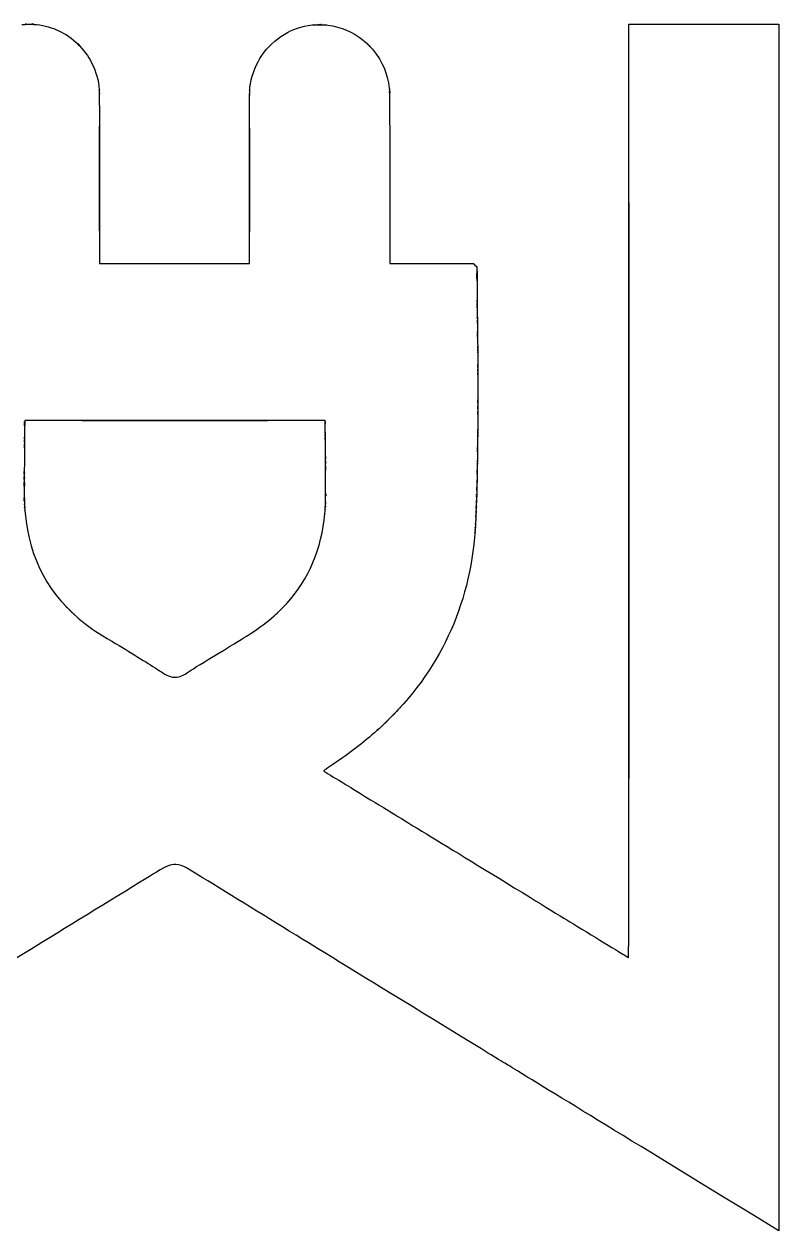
# Model space of a CAD drawing. Header units: millimetres. Extents: x -1349 to 1341, y -2680 to -1380.
# Drawn here: x 529 to 1341, y -2680 to -1380 of the extents above; entities that cross this region are included whole.
import ezdxf

# ---------------------------------------------------------------- set-up
doc = ezdxf.new("R2010")
doc.units = ezdxf.units.MM
doc.layers.get('0').update_dxf_attribs({"linetype": 'CONTINUOUS'})

msp = doc.modelspace()

# ---------------------------------------------------------------- linework, layer by layer
for p, q in [((1179.5, -1882.6), (1179.5, -1379.8)), ((1179.5, -1379.8), (1260.3, -1379.8)), ((1260.3, -1379.8), (1341.1, -1379.8)), ((1341.1, -1379.8), (1341.1, -2029.9)), ((585.4, -1400.2), (585.9, -1400.7)), ((585.9, -1400.7), (585.4, -1400.2)), ((588.5, -1403.3), (587.1, -1402)), ((587.2, -1402), (588.5, -1403.3)), ((589.3, -1404.1), (588.8, -1403.7)), ((588.9, -1403.7), (589.3, -1404.1)), ((898, -1400.9), (897.6, -1400.5)), ((897.7, -1400.5), (898, -1400.9)), ((900.8, -1403.7), (901.2, -1404.1)), ((901.2, -1404.1), (900.8, -1403.7)), ((609.6, -1545.1), (609.6, -1637.6)), ((771.1, -1637.6), (771.1, -1545.3)), ((922.1, -1544.6), (922.2, -1637.8)), ((609.6, -1637.6), (690.4, -1637.6)), ((690.4, -1637.6), (771.1, -1637.6)), ((922.2, -1637.8), (967.1, -1637.8)), ((967.1, -1637.8), (1012.1, -1637.8)), ((1012.1, -1637.8), (1013.8, -1639.3)), ((1014.1, -1639.6), (1013.5, -1639.1)), ((1013.6, -1639), (1014.1, -1639.6)), ((1016.3, -1681.7), (1016.3, -1681.7)), ((1016.9, -1727.8), (1016.9, -1727.8)), ((529.3, -1806.8), (529.2, -1807.6)), ((690.9, -1806.8), (529.3, -1806.8)), ((852.5, -1806.8), (690.9, -1806.8)), ((852.6, -1807.6), (852.5, -1806.8)), ((529.2, -1811.5), (529.2, -1811.5)), ((1016.7, -1839.9), (1016.7, -1839.9)), ((575.6, -2009.1), (574.8, -2008.5)), ((574.9, -2008.4), (575.6, -2009.1)), ((579.4, -2012.9), (578.3, -2011.9)), ((578.4, -2011.9), (579.4, -2012.9)), ((580.2, -2013.7), (579.7, -2013.3)), ((579.8, -2013.3), (580.2, -2013.7)), ((802.1, -2013.3), (801.4, -2013.9)), ((801.4, -2013.9), (802, -2013.3)), ((1341.1, -2029.9), (1341.1, -2679.9)), ((919.3, -2130.8), (919.9, -2130.1)), ((919.9, -2130.2), (919.3, -2130.8)), ((924.9, -2125.2), (924.2, -2125.8)), ((924.2, -2125.8), (924.8, -2125.2)), ((926.1, -2124), (925.4, -2124.6)), ((925.4, -2124.6), (926, -2124)), ((926.6, -2123.4), (927.2, -2122.8)), ((927.3, -2122.9), (926.6, -2123.4)), ((916.7, -2133.4), (917.3, -2132.7)), ((917.3, -2132.8), (916.7, -2133.4)), ((1341.1, -2679.9), (1332.9, -2674.9))]:
    msp.add_line(p, q)
for points in [[(526.1, -1380.3), (530.1, -1379.8), (538.2, -1379.8), (542.3, -1380.3)], [(529.5, -1379.9), (529.4, -1379.8), (529.6, -1379.8), (529.8, -1379.8)], [(529.9, -1379.9), (529.7, -1380), (529.6, -1380), (529.5, -1379.9)], [(529.8, -1379.8), (530, -1379.8), (530, -1379.9), (529.9, -1379.9)], [(530.1, -1379.9), (530, -1379.8), (530.2, -1379.8), (530.4, -1379.8)], [(530.5, -1379.9), (530.3, -1380), (530.2, -1380), (530.1, -1379.9)], [(530.4, -1379.8), (530.6, -1379.8), (530.6, -1379.9), (530.5, -1379.9)], [(530.7, -1379.9), (530.6, -1379.8), (530.7, -1379.8), (531, -1379.8)], [(531.1, -1379.9), (530.9, -1380), (530.8, -1380), (530.7, -1379.9)], [(531, -1379.8), (531.2, -1379.8), (531.2, -1379.9), (531.1, -1379.9)], [(537, -1379.9), (537, -1379.8), (537.1, -1379.8), (537.3, -1379.8)], [(537.4, -1379.9), (537.3, -1380), (537.1, -1380), (537, -1379.9)], [(537.3, -1379.8), (537.5, -1379.8), (537.6, -1379.9), (537.4, -1379.9)], [(537.6, -1379.9), (537.6, -1379.8), (537.7, -1379.8), (537.9, -1379.8)], [(538, -1379.9), (537.9, -1380), (537.7, -1380), (537.6, -1379.9)], [(537.9, -1379.8), (538.1, -1379.8), (538.2, -1379.9), (538, -1379.9)], [(538.3, -1379.9), (538.2, -1379.9), (538.3, -1379.8), (538.6, -1379.8)], [(538.8, -1379.9), (538.7, -1380), (538.5, -1380), (538.3, -1379.9)], [(538.6, -1379.8), (538.9, -1379.8), (539, -1379.9), (538.8, -1379.9)], [(542.3, -1380.3), (559.1, -1382.2), (574.2, -1389.4), (586.2, -1401.1)], [(772.2, -1444.1), (776.1, -1421.8), (789.3, -1402.4), (808.5, -1390.9)], [(808.5, -1390.9), (817.6, -1385.4), (827.3, -1382.1), (838.6, -1380.7)], [(838.6, -1380.7), (841.9, -1380.3), (852.1, -1380.4), (855.5, -1380.8)], [(841.1, -1380.5), (841, -1380.4), (841.1, -1380.4), (841.3, -1380.4)], [(841.4, -1380.5), (841.3, -1380.6), (841.1, -1380.6), (841.1, -1380.5)], [(841.3, -1380.4), (841.5, -1380.4), (841.6, -1380.5), (841.4, -1380.5)], [(844.4, -1380.3), (844.1, -1380.3), (844.4, -1380.2), (845, -1380.2)], [(845.5, -1380.3), (845.2, -1380.4), (844.7, -1380.4), (844.4, -1380.3)], [(845, -1380.2), (845.6, -1380.2), (845.8, -1380.3), (845.5, -1380.3)], [(846.2, -1380.3), (846, -1380.3), (846.2, -1380.2), (846.6, -1380.2)], [(846.9, -1380.3), (846.7, -1380.4), (846.4, -1380.4), (846.2, -1380.3)], [(846.6, -1380.2), (846.9, -1380.2), (847.1, -1380.3), (846.9, -1380.3)], [(847.6, -1380.3), (847.3, -1380.3), (847.6, -1380.2), (848.2, -1380.3)], [(848.8, -1380.3), (848.4, -1380.4), (847.9, -1380.4), (847.6, -1380.3)], [(848.2, -1380.3), (848.9, -1380.3), (849.1, -1380.3), (848.8, -1380.3)], [(852.2, -1380.5), (852.1, -1380.4), (852.2, -1380.4), (852.4, -1380.4)], [(852.5, -1380.5), (852.4, -1380.6), (852.2, -1380.6), (852.2, -1380.5)], [(852.4, -1380.4), (852.7, -1380.4), (852.7, -1380.5), (852.5, -1380.5)], [(855.5, -1380.8), (869.9, -1382.8), (882.1, -1387.9), (893.5, -1397)], [(584.8, -1399.7), (584.8, -1399.5), (585, -1399.7), (585.4, -1400.2)], [(585.4, -1400.2), (585.1, -1400), (584.8, -1399.7), (584.8, -1399.7)], [(585.8, -1400.7), (585.8, -1400.5), (586, -1400.7), (587.2, -1402)], [(587.1, -1402), (586.4, -1401.3), (585.8, -1400.7), (585.8, -1400.7)], [(586.2, -1401.1), (592.8, -1407.6), (597.4, -1413.8), (601.5, -1422.2)], [(588.4, -1403.3), (588.4, -1403.1), (588.5, -1403.2), (588.9, -1403.7)], [(588.8, -1403.7), (588.6, -1403.5), (588.4, -1403.3), (588.4, -1403.3)], [(893.5, -1397), (896.2, -1399.1), (902.5, -1405.4), (904.6, -1408.1)], [(897.6, -1400.5), (897.2, -1400.2), (897.1, -1400), (897.2, -1400)], [(897.2, -1400), (897.3, -1400), (897.5, -1400.2), (897.7, -1400.5)], [(898.3, -1401.2), (898, -1401), (897.9, -1400.8), (898, -1400.8)], [(898, -1400.8), (898.1, -1400.8), (898.2, -1401), (898.4, -1401.2)], [(898.4, -1401.2), (898.6, -1401.5), (898.6, -1401.5), (898.3, -1401.2)], [(899.3, -1402.3), (898.9, -1401.8), (898.5, -1401.4), (898.6, -1401.4)], [(898.6, -1401.4), (898.6, -1401.4), (899.1, -1401.8), (899.5, -1402.3)], [(900.3, -1403.2), (900.3, -1403.2), (899.8, -1402.8), (899.3, -1402.3)], [(899.5, -1402.3), (900, -1402.8), (900.4, -1403.2), (900.3, -1403.2)], [(900.3, -1403.3), (900.3, -1403.1), (900.5, -1403.2), (900.8, -1403.7)], [(900.8, -1403.7), (900.5, -1403.5), (900.3, -1403.3), (900.3, -1403.3)], [(901.5, -1404.4), (901.1, -1404.2), (901, -1404), (901.2, -1404)], [(901.2, -1404), (901.2, -1404), (901.4, -1404.2), (901.5, -1404.3)], [(901.5, -1404.3), (901.8, -1404.7), (901.8, -1404.7), (901.5, -1404.4)], [(904.6, -1408.1), (914.2, -1420), (919.7, -1433.1), (921.7, -1448.7)], [(601.5, -1422.2), (606, -1431.3), (608.6, -1440.4), (609.4, -1450.3)], [(609.4, -1450.3), (609.5, -1451.9), (609.6, -1483.7), (609.6, -1545.1)], [(609.5, -1450.9), (609.4, -1450.7), (609.4, -1450.6), (609.5, -1450.5)], [(609.5, -1450.5), (609.6, -1450.4), (609.6, -1450.5), (609.6, -1450.8)], [(609.6, -1450.8), (609.6, -1451), (609.5, -1451), (609.5, -1450.9)], [(609.7, -1454.8), (609.6, -1454.6), (609.6, -1454.2), (609.7, -1454.1)], [(609.7, -1454.1), (609.7, -1453.9), (609.8, -1454), (609.8, -1454.4)], [(609.8, -1454.4), (609.8, -1454.8), (609.7, -1454.9), (609.7, -1454.8)], [(771, -1454.4), (771.1, -1454.2), (771.1, -1454.4), (771.1, -1454.7)], [(771, -1454.9), (771, -1454.8), (771, -1454.5), (771, -1454.4)], [(771.1, -1454.7), (771.1, -1455), (771.1, -1455.1), (771, -1454.9)], [(771, -1455.6), (771.1, -1455.3), (771.1, -1455.6), (771.1, -1456.2)], [(771, -1456.7), (771, -1456.4), (771, -1455.9), (771, -1455.6)], [(771.1, -1545.3), (771.1, -1445), (771.1, -1450.7), (772.2, -1444.1)], [(771.2, -1451.3), (771.2, -1451.1), (771.2, -1451), (771.2, -1450.9)], [(771.2, -1450.9), (771.3, -1450.8), (771.3, -1450.9), (771.3, -1451.1)], [(771.3, -1451.1), (771.3, -1451.4), (771.3, -1451.4), (771.2, -1451.3)], [(921.7, -1448.7), (922, -1451.4), (922.1, -1456.6), (922.1, -1544.6)], [(921.8, -1450.1), (921.8, -1449.9), (921.8, -1449.8), (921.8, -1449.7)], [(921.8, -1449.7), (921.9, -1449.6), (922, -1449.7), (921.9, -1450)], [(921.9, -1450), (921.9, -1450.2), (921.9, -1450.2), (921.8, -1450.1)], [(922, -1452.7), (922, -1452.5), (922, -1452.3), (922, -1452.3)], [(922, -1452.3), (922.1, -1452.2), (922.2, -1452.3), (922.1, -1452.5)], [(922.1, -1452.5), (922.1, -1452.8), (922.1, -1452.8), (922, -1452.7)], [(922, -1453.3), (922, -1453.1), (922, -1452.9), (922, -1452.9)], [(922, -1452.9), (922.1, -1452.8), (922.2, -1452.9), (922.1, -1453.1)], [(922.1, -1453.1), (922.1, -1453.4), (922.1, -1453.4), (922, -1453.3)], [(922, -1453.5), (922.1, -1453.4), (922.2, -1453.5), (922.1, -1453.7)], [(922, -1453.8), (922, -1453.7), (922, -1453.5), (922, -1453.5)], [(922.1, -1453.7), (922.1, -1454), (922.1, -1454), (922, -1453.8)], [(771.1, -1456.2), (771.1, -1456.8), (771.1, -1457), (771, -1456.7)], [(609.7, -1500.5), (609.7, -1475.4), (609.7, -1496), (609.7, -1546.2)], [(771, -1502.3), (771, -1477.4), (771, -1497.7), (771, -1547.4)], [(609.7, -1591.8), (609.6, -1566.6), (609.6, -1525.5), (609.7, -1500.5)], [(771, -1592.6), (771, -1567.8), (771, -1527.2), (771, -1502.3)], [(609.7, -1546.2), (609.7, -1596.4), (609.7, -1616.9), (609.7, -1591.8)], [(771, -1547.4), (771, -1597), (771, -1617.4), (771, -1592.6)], [(1179.4, -1630.9), (1179.4, -1492.8), (1179.4, -1605.9), (1179.4, -1882.3)], [(1012.6, -1638.2), (1012.4, -1638), (1012.2, -1637.9), (1012.2, -1637.8)], [(1012.2, -1637.8), (1012.2, -1637.7), (1012.4, -1637.8), (1012.7, -1638.1)], [(1012.7, -1638.1), (1012.9, -1638.4), (1012.9, -1638.4), (1012.6, -1638.2)], [(1179.4, -2133.6), (1179.4, -1995.3), (1179.4, -1769.1), (1179.4, -1630.9)], [(1013.5, -1639.1), (1012.9, -1638.5), (1012.8, -1638.4), (1012.9, -1638.4)], [(1012.9, -1638.4), (1012.9, -1638.4), (1013.2, -1638.6), (1013.6, -1639)], [(1013.8, -1639.3), (1016.2, -1641.6), (1016.1, -1641.2), (1016, -1645.3)], [(1016, -1645.3), (1016, -1649.8), (1016.4, -1692.2), (1016.6, -1710)], [(1016.1, -1655.3), (1016, -1652.9), (1016, -1649.2), (1016.1, -1646.9)], [(1016.1, -1646.9), (1016.1, -1644.7), (1016.1, -1646.6), (1016.1, -1651.2)], [(1016.1, -1651.2), (1016.1, -1655.7), (1016.1, -1657.6), (1016.1, -1655.3)], [(1016.3, -1677.2), (1016.3, -1676.6), (1016.3, -1677.1), (1016.3, -1678.2)], [(1016.3, -1679.3), (1016.2, -1678.7), (1016.2, -1677.8), (1016.3, -1677.2)], [(1016.3, -1682.5), (1016.2, -1682), (1016.2, -1681.3), (1016.3, -1680.9)], [(1016.3, -1683.8), (1016.2, -1683.7), (1016.2, -1683.5), (1016.3, -1683.4)], [(1016.3, -1685.4), (1016.2, -1685.2), (1016.2, -1684.8), (1016.3, -1684.5)], [(1016.3, -1678.2), (1016.3, -1679.4), (1016.3, -1679.9), (1016.3, -1679.3)], [(1016.3, -1680.9), (1016.3, -1680.5), (1016.3, -1680.8), (1016.3, -1681.7)], [(1016.3, -1681.7), (1016.3, -1682.6), (1016.3, -1682.9), (1016.3, -1682.5)], [(1016.3, -1683.4), (1016.3, -1683.2), (1016.4, -1683.3), (1016.4, -1683.6)], [(1016.4, -1683.6), (1016.4, -1683.9), (1016.3, -1684), (1016.3, -1683.8)], [(1016.3, -1684.5), (1016.3, -1684.3), (1016.4, -1684.5), (1016.4, -1685)], [(1016.4, -1685), (1016.4, -1685.5), (1016.3, -1685.7), (1016.3, -1685.4)], [(1016.5, -1697.2), (1016.4, -1696.7), (1016.4, -1695.9), (1016.5, -1695.4)], [(1016.5, -1699.9), (1016.4, -1699.6), (1016.4, -1699), (1016.5, -1698.6)], [(1016.5, -1701.8), (1016.4, -1701.5), (1016.4, -1701.1), (1016.5, -1700.8)], [(1016.5, -1695.4), (1016.5, -1694.8), (1016.5, -1695.3), (1016.5, -1696.3)], [(1016.5, -1696.3), (1016.5, -1697.3), (1016.5, -1697.8), (1016.5, -1697.2)], [(1016.5, -1698.6), (1016.5, -1698.3), (1016.6, -1698.6), (1016.6, -1699.3)], [(1016.6, -1699.3), (1016.6, -1700), (1016.5, -1700.3), (1016.5, -1699.9)], [(1016.5, -1700.8), (1016.5, -1700.6), (1016.6, -1700.8), (1016.6, -1701.4)], [(1016.6, -1701.4), (1016.6, -1701.9), (1016.5, -1702.1), (1016.5, -1701.8)], [(1016.6, -1710), (1017.1, -1744.7), (1017.2, -1769.8), (1017, -1799.1)], [(1016.7, -1713), (1016.6, -1712.6), (1016.6, -1711.8), (1016.7, -1711.3)], [(1016.7, -1715.4), (1016.6, -1715), (1016.6, -1714.5), (1016.7, -1714.2)], [(1016.7, -1711.3), (1016.7, -1710.9), (1016.7, -1711.2), (1016.7, -1712.2)], [(1016.7, -1712.2), (1016.7, -1713.1), (1016.7, -1713.5), (1016.7, -1713)], [(1016.7, -1714.2), (1016.7, -1713.9), (1016.8, -1714.2), (1016.8, -1714.9)], [(1016.8, -1714.9), (1016.8, -1715.5), (1016.7, -1715.8), (1016.7, -1715.4)], [(1016.7, -1717.3), (1016.6, -1717), (1016.6, -1716.5), (1016.7, -1716.3)], [(1016.7, -1716.3), (1016.7, -1716), (1016.8, -1716.3), (1016.8, -1716.8)], [(1016.8, -1716.8), (1016.8, -1717.4), (1016.7, -1717.6), (1016.7, -1717.3)], [(1016.9, -1728.5), (1016.8, -1728), (1016.8, -1727.3), (1016.9, -1726.9)], [(1016.9, -1726.9), (1016.9, -1726.5), (1016.9, -1726.9), (1016.9, -1727.8)], [(1016.9, -1727.8), (1016.9, -1728.6), (1016.9, -1729), (1016.9, -1728.5)], [(1016.9, -1731.4), (1016.8, -1731), (1016.8, -1730.3), (1016.9, -1729.9)], [(1016.9, -1733.7), (1016.8, -1733.3), (1016.8, -1732.8), (1016.9, -1732.5)], [(1016.9, -1729.9), (1016.9, -1729.5), (1016.9, -1729.8), (1016.9, -1730.6)], [(1016.9, -1730.6), (1016.9, -1731.4), (1016.9, -1731.8), (1016.9, -1731.4)], [(1016.9, -1732.5), (1016.9, -1732.2), (1017, -1732.5), (1017, -1733.1)], [(1017, -1733.1), (1017, -1733.8), (1016.9, -1734), (1016.9, -1733.7)], [(1017.1, -1749.4), (1017, -1748.6), (1017, -1747.2), (1017.1, -1746.4)], [(1017.1, -1753.9), (1017, -1753.3), (1017, -1752.4), (1017.1, -1751.8)], [(1017.1, -1746.4), (1017.1, -1745.7), (1017.1, -1746.4), (1017.1, -1748)], [(1017.1, -1748), (1017.1, -1749.6), (1017.1, -1750.3), (1017.1, -1749.4)], [(1017.1, -1751.8), (1017.1, -1751.2), (1017.1, -1751.7), (1017.1, -1752.9)], [(1017.1, -1752.9), (1017.1, -1754), (1017.1, -1754.5), (1017.1, -1753.9)], [(1017.1, -1757.7), (1017, -1757.1), (1017, -1756.2), (1017.1, -1755.7)], [(1017.1, -1755.7), (1017.1, -1755.2), (1017.1, -1755.6), (1017.1, -1756.7)], [(1017.1, -1756.7), (1017.1, -1757.8), (1017.1, -1758.2), (1017.1, -1757.7)], [(1017.1, -1788), (1017, -1787.1), (1017, -1785.7), (1017.1, -1784.8)], [(1017.1, -1794.2), (1017, -1793.3), (1017, -1791.8), (1017.1, -1791)], [(1017.1, -1784.8), (1017.1, -1784), (1017.1, -1784.7), (1017.1, -1786.5)], [(1017.1, -1786.5), (1017.1, -1788.2), (1017.1, -1788.9), (1017.1, -1788)], [(1017.1, -1791), (1017.1, -1790.2), (1017.1, -1790.9), (1017.1, -1792.6)], [(1017.1, -1792.6), (1017.1, -1794.4), (1017.1, -1795.1), (1017.1, -1794.2)], [(610, -1807), (565.5, -1807), (601.9, -1806.9), (690.9, -1806.9)], [(771.7, -1807), (727.2, -1807), (654.4, -1807), (610, -1807)], [(690.9, -1806.9), (779.8, -1806.9), (816.2, -1807), (771.7, -1807)], [(1017, -1799.1), (1016.5, -1869.2), (1015.4, -1911.6), (1013.4, -1932.8)], [(1017.1, -1800.2), (1017, -1799.4), (1017, -1798), (1017.1, -1797.2)], [(1017.1, -1797.2), (1017.1, -1796.3), (1017.1, -1797), (1017.1, -1798.7)], [(1017.1, -1798.7), (1017.1, -1800.4), (1017.1, -1801.1), (1017.1, -1800.2)], [(529.2, -1807.6), (529, -1808.7), (528.6, -1881.4), (528.7, -1889.8)], [(529.1, -1808.3), (529.1, -1808.1), (529.1, -1807.9), (529.1, -1807.9)], [(529.1, -1807.9), (529.2, -1807.8), (529.2, -1807.9), (529.2, -1808.1)], [(529.2, -1808.1), (529.2, -1808.4), (529.2, -1808.4), (529.1, -1808.3)], [(529.1, -1808.8), (529.2, -1808.5), (529.2, -1808.7), (529.2, -1809.2)], [(529.1, -1809.7), (529.1, -1809.4), (529.1, -1809), (529.1, -1808.8)], [(529.2, -1809.2), (529.2, -1809.7), (529.2, -1809.9), (529.1, -1809.7)], [(529.1, -1810.6), (529.1, -1810.2), (529.2, -1810.6), (529.2, -1811.5)], [(529.1, -1812.2), (529.1, -1811.8), (529.1, -1811.1), (529.1, -1810.6)], [(529.2, -1811.5), (529.2, -1812.4), (529.1, -1812.7), (529.1, -1812.2)], [(852.6, -1808.1), (852.5, -1807.9), (852.5, -1807.7), (852.6, -1807.7)], [(852.6, -1809), (852.5, -1808.8), (852.5, -1808.5), (852.6, -1808.4)], [(852.6, -1810.7), (852.5, -1810.4), (852.5, -1810), (852.6, -1809.7)], [(853.1, -1874.9), (853.1, -1851.3), (852.8, -1808.6), (852.6, -1807.6)], [(852.6, -1807.7), (852.7, -1807.6), (852.7, -1807.7), (852.7, -1807.9)], [(852.7, -1807.9), (852.7, -1808.2), (852.6, -1808.2), (852.6, -1808.1)], [(852.6, -1808.4), (852.6, -1808.2), (852.7, -1808.4), (852.7, -1808.7)], [(852.7, -1808.7), (852.7, -1809), (852.6, -1809.2), (852.6, -1809)], [(852.6, -1809.7), (852.6, -1809.4), (852.6, -1809.6), (852.6, -1810.2)], [(852.6, -1810.2), (852.6, -1810.8), (852.6, -1811), (852.6, -1810.7)], [(852.8, -1820.7), (852.7, -1820.4), (852.7, -1819.9), (852.8, -1819.6)], [(852.8, -1819.6), (852.8, -1819.3), (852.8, -1819.5), (852.8, -1820.1)], [(852.8, -1820.1), (852.8, -1820.7), (852.8, -1821), (852.8, -1820.7)], [(1016.9, -1818.3), (1016.8, -1817.9), (1016.8, -1817.2), (1016.9, -1816.8)], [(1016.9, -1820.8), (1016.8, -1820.4), (1016.8, -1819.8), (1016.9, -1819.5)], [(1016.9, -1816.8), (1016.9, -1816.4), (1016.9, -1816.7), (1016.9, -1817.5)], [(1016.9, -1817.5), (1016.9, -1818.4), (1016.9, -1818.7), (1016.9, -1818.3)], [(1016.9, -1819.5), (1016.9, -1819.1), (1016.9, -1819.4), (1016.9, -1820.1)], [(1016.9, -1820.1), (1016.9, -1820.8), (1016.9, -1821.1), (1016.9, -1820.8)], [(528.9, -1825), (529, -1824.6), (529, -1825), (529, -1825.9)], [(528.9, -1826.7), (528.9, -1826.3), (528.9, -1825.5), (528.9, -1825)], [(529, -1825.9), (529, -1826.8), (529, -1827.2), (528.9, -1826.7)], [(528.9, -1828.3), (528.9, -1827.8), (529, -1828.2), (529, -1829.3)], [(528.9, -1830.2), (528.9, -1829.7), (528.9, -1828.8), (528.9, -1828.3)], [(529, -1829.3), (529, -1830.3), (528.9, -1830.7), (528.9, -1830.2)], [(528.9, -1832.7), (528.9, -1831.7), (529, -1832.5), (529, -1834.4)], [(528.9, -1836.1), (528.9, -1835.2), (528.9, -1833.6), (528.9, -1832.7)], [(852.8, -1823.5), (852.7, -1823.1), (852.7, -1822.3), (852.8, -1821.9)], [(852.8, -1827.7), (852.7, -1827), (852.7, -1826), (852.8, -1825.3)], [(852.8, -1821.9), (852.8, -1821.4), (852.8, -1821.8), (852.8, -1822.7)], [(852.8, -1822.7), (852.8, -1823.6), (852.8, -1824), (852.8, -1823.5)], [(852.8, -1825.3), (852.8, -1824.7), (852.8, -1825.3), (852.8, -1826.6)], [(852.8, -1826.6), (852.8, -1827.9), (852.8, -1828.4), (852.8, -1827.7)], [(1016.9, -1824.1), (1016.8, -1823.6), (1016.8, -1822.7), (1016.9, -1822.2)], [(1016.9, -1822.2), (1016.9, -1821.6), (1016.9, -1822.1), (1016.9, -1823.2)], [(1016.9, -1823.2), (1016.9, -1824.3), (1016.9, -1824.7), (1016.9, -1824.1)], [(529, -1834.4), (529, -1836.3), (528.9, -1837.1), (528.9, -1836.1)], [(853, -1848.1), (852.9, -1847.5), (852.9, -1846.4), (853, -1845.8)], [(853, -1845.8), (853, -1845.1), (853, -1845.7), (853, -1847)], [(1016.7, -1835.7), (1016.6, -1835.4), (1016.6, -1835), (1016.7, -1834.8)], [(1016.7, -1837.8), (1016.6, -1837.5), (1016.6, -1836.9), (1016.7, -1836.6)], [(1016.7, -1840.6), (1016.6, -1840.1), (1016.6, -1839.4), (1016.7, -1839)], [(1016.7, -1834.8), (1016.7, -1834.5), (1016.8, -1834.8), (1016.8, -1835.3)], [(1016.8, -1835.3), (1016.8, -1835.9), (1016.7, -1836.1), (1016.7, -1835.7)], [(1016.7, -1836.6), (1016.7, -1836.3), (1016.8, -1836.6), (1016.8, -1837.3)], [(1016.8, -1837.3), (1016.8, -1837.9), (1016.7, -1838.2), (1016.7, -1837.8)], [(1016.7, -1839), (1016.7, -1838.6), (1016.7, -1839), (1016.7, -1839.9)], [(1016.7, -1839.9), (1016.7, -1840.7), (1016.7, -1841.1), (1016.7, -1840.6)], [(853, -1853.2), (852.9, -1852.5), (852.9, -1851.3), (853, -1850.5)], [(853, -1860.4), (852.9, -1859.3), (852.9, -1857.5), (853, -1856.4)], [(853, -1847), (853, -1848.3), (853, -1848.8), (853, -1848.1)], [(853, -1850.5), (853, -1849.8), (853, -1850.4), (853, -1851.9)], [(853, -1851.9), (853, -1853.3), (853, -1854), (853, -1853.2)], [(853, -1856.4), (853, -1855.3), (853, -1856.1), (853, -1858.3)], [(853, -1858.3), (853, -1860.5), (853, -1861.4), (853, -1860.4)], [(1016.5, -1849.5), (1016.4, -1849.3), (1016.4, -1848.9), (1016.5, -1848.7)], [(1016.5, -1851.4), (1016.4, -1851.1), (1016.4, -1850.6), (1016.5, -1850.3)], [(1016.5, -1853.7), (1016.4, -1853.4), (1016.4, -1852.8), (1016.5, -1852.4)], [(1016.5, -1848.7), (1016.5, -1848.6), (1016.6, -1848.8), (1016.6, -1849.2)], [(1016.6, -1849.2), (1016.6, -1849.6), (1016.5, -1849.8), (1016.5, -1849.5)], [(1016.5, -1850.3), (1016.5, -1850), (1016.6, -1850.3), (1016.6, -1850.9)], [(1016.6, -1850.9), (1016.6, -1851.5), (1016.5, -1851.7), (1016.5, -1851.4)], [(1016.5, -1852.4), (1016.5, -1852.1), (1016.6, -1852.4), (1016.6, -1853.1)], [(1016.6, -1853.1), (1016.6, -1853.8), (1016.5, -1854.1), (1016.5, -1853.7)], [(528.7, -1861.8), (528.7, -1861.1), (528.8, -1861.8), (528.8, -1863.3)], [(528.7, -1864.6), (528.7, -1863.8), (528.7, -1862.6), (528.7, -1861.8)], [(528.8, -1863.3), (528.8, -1864.8), (528.7, -1865.4), (528.7, -1864.6)], [(528.7, -1867.3), (528.7, -1866.5), (528.8, -1867.2), (528.8, -1868.8)], [(528.7, -1870.3), (528.7, -1869.4), (528.7, -1868.1), (528.7, -1867.3)], [(528.8, -1868.8), (528.8, -1870.5), (528.7, -1871.1), (528.7, -1870.3)], [(1016.1, -1870.9), (1016, -1870.7), (1016, -1870.4), (1016.1, -1870.3)], [(1016.1, -1872.1), (1016, -1871.9), (1016, -1871.6), (1016.1, -1871.4)], [(1016.1, -1870.3), (1016.1, -1870.1), (1016.2, -1870.3), (1016.2, -1870.6)], [(1016.2, -1870.6), (1016.2, -1871), (1016.1, -1871.1), (1016.1, -1870.9)], [(1016.1, -1871.4), (1016.1, -1871.2), (1016.2, -1871.3), (1016.2, -1871.7)], [(1016.2, -1871.7), (1016.2, -1872.1), (1016.1, -1872.3), (1016.1, -1872.1)], [(1016.3, -1861.2), (1016.2, -1861), (1016.2, -1860.6), (1016.3, -1860.5)], [(1016.3, -1862.4), (1016.2, -1862.2), (1016.2, -1861.8), (1016.3, -1861.6)], [(1016.3, -1864.4), (1016.2, -1864.1), (1016.2, -1863.5), (1016.3, -1863.2)], [(1016.3, -1860.5), (1016.3, -1860.3), (1016.4, -1860.4), (1016.4, -1860.8)], [(1016.4, -1860.8), (1016.4, -1861.2), (1016.3, -1861.3), (1016.3, -1861.2)], [(1016.3, -1861.6), (1016.3, -1861.5), (1016.4, -1861.7), (1016.4, -1862.1)], [(1016.4, -1862.1), (1016.4, -1862.5), (1016.3, -1862.7), (1016.3, -1862.4)], [(1016.3, -1863.2), (1016.3, -1862.9), (1016.4, -1863.2), (1016.4, -1863.9)], [(1016.4, -1863.9), (1016.4, -1864.5), (1016.3, -1864.8), (1016.3, -1864.4)], [(528.7, -1873.7), (528.7, -1872.5), (528.8, -1873.4), (528.8, -1875.6)], [(528.7, -1877.6), (528.7, -1876.6), (528.7, -1874.8), (528.7, -1873.7)], [(528.8, -1875.6), (528.8, -1877.8), (528.7, -1878.7), (528.7, -1877.6)], [(852.3, -1907.1), (853.1, -1898.7), (853.1, -1895.6), (853.1, -1874.9)], [(1015.9, -1879.4), (1015.8, -1879.2), (1015.8, -1878.9), (1015.9, -1878.8)], [(1015.9, -1880.6), (1015.8, -1880.4), (1015.8, -1880.1), (1015.9, -1879.9)], [(1015.9, -1882.1), (1015.8, -1881.8), (1015.8, -1881.4), (1015.9, -1881.2)], [(1015.9, -1878.8), (1015.9, -1878.7), (1016, -1878.8), (1016, -1879.2)], [(1016, -1879.2), (1016, -1879.5), (1015.9, -1879.6), (1015.9, -1879.4)], [(1015.9, -1879.9), (1015.9, -1879.7), (1016, -1879.9), (1016, -1880.3)], [(1016, -1880.3), (1016, -1880.6), (1015.9, -1880.8), (1015.9, -1880.6)], [(1015.9, -1881.2), (1015.9, -1880.9), (1016, -1881.2), (1016, -1881.6)], [(1016, -1881.6), (1016, -1882.1), (1015.9, -1882.3), (1015.9, -1882.1)], [(1016.1, -1873.7), (1016, -1873.3), (1016, -1872.9), (1016.1, -1872.7)], [(1016.1, -1872.7), (1016.1, -1872.4), (1016.2, -1872.7), (1016.2, -1873.2)], [(1016.2, -1873.2), (1016.2, -1873.8), (1016.1, -1874), (1016.1, -1873.7)], [(1179.3, -2385.5), (1179.5, -2385.5), (1179.5, -2256.9), (1179.5, -1882.6)], [(1179.4, -1882.3), (1179.4, -2158.8), (1179.4, -2271.9), (1179.4, -2133.6)], [(528.7, -1889.8), (528.8, -1897.2), (529, -1900.3), (529.6, -1906.5)], [(528.7, -1890.2), (528.8, -1889.9), (528.8, -1890.2), (528.8, -1890.8)], [(528.7, -1891.3), (528.7, -1891), (528.7, -1890.5), (528.7, -1890.2)], [(528.8, -1890.8), (528.8, -1891.4), (528.8, -1891.6), (528.7, -1891.3)], [(528.7, -1892), (528.8, -1891.8), (528.8, -1892), (528.8, -1892.4)], [(528.7, -1892.7), (528.7, -1892.5), (528.7, -1892.2), (528.7, -1892)], [(528.8, -1892.4), (528.8, -1892.7), (528.8, -1892.9), (528.7, -1892.7)], [(528.7, -1893.1), (528.8, -1893), (528.8, -1893.1), (528.8, -1893.3)], [(528.7, -1893.6), (528.7, -1893.5), (528.7, -1893.2), (528.7, -1893.1)], [(528.8, -1893.3), (528.8, -1893.6), (528.8, -1893.7), (528.7, -1893.6)], [(528.9, -1896.7), (529, -1896.5), (529, -1896.6), (529, -1896.9)], [(528.9, -1897.2), (528.9, -1897), (528.9, -1896.8), (528.9, -1896.7)], [(529, -1896.9), (529, -1897.2), (529, -1897.3), (528.9, -1897.2)], [(528.9, -1897.8), (528.9, -1897.6), (528.9, -1897.4), (528.9, -1897.4)], [(528.9, -1897.4), (529, -1897.3), (529, -1897.4), (529, -1897.6)], [(529, -1897.6), (529, -1897.9), (529, -1897.9), (528.9, -1897.8)], [(853, -1895.1), (852.9, -1894.9), (852.9, -1894.6), (853, -1894.4)], [(853, -1896.1), (852.9, -1895.9), (852.9, -1895.6), (853, -1895.5)], [(853, -1896.8), (852.9, -1896.6), (852.9, -1896.4), (853, -1896.4)], [(853, -1894.4), (853, -1894.2), (853.1, -1894.4), (853.1, -1894.7)], [(853.1, -1894.7), (853.1, -1895.1), (853, -1895.3), (853, -1895.1)], [(853, -1895.5), (853, -1895.3), (853.1, -1895.5), (853.1, -1895.8)], [(853.1, -1895.8), (853.1, -1896.2), (853, -1896.3), (853, -1896.1)], [(853, -1896.4), (853, -1896.3), (853.1, -1896.4), (853.1, -1896.6)], [(853.1, -1896.6), (853.1, -1896.9), (853, -1896.9), (853, -1896.8)], [(853.2, -1887.7), (853.1, -1887.2), (853.1, -1886.4), (853.2, -1885.9)], [(853.2, -1885.9), (853.2, -1885.3), (853.2, -1885.8), (853.2, -1886.8)], [(853.2, -1886.8), (853.2, -1887.8), (853.2, -1888.3), (853.2, -1887.7)], [(1015.5, -1893.4), (1015.4, -1893.2), (1015.4, -1893.1), (1015.5, -1893)], [(1015.5, -1895.5), (1015.4, -1895.3), (1015.4, -1895), (1015.5, -1894.8)], [(1015.5, -1893), (1015.6, -1892.9), (1015.6, -1893.1), (1015.6, -1893.3)], [(1015.6, -1893.3), (1015.6, -1893.5), (1015.6, -1893.5), (1015.5, -1893.4)], [(1015.5, -1893.7), (1015.5, -1893.6), (1015.6, -1893.7), (1015.6, -1894)], [(1015.5, -1894.3), (1015.4, -1894.1), (1015.4, -1893.8), (1015.5, -1893.7)], [(1015.6, -1894), (1015.6, -1894.4), (1015.5, -1894.5), (1015.5, -1894.3)], [(1015.5, -1894.8), (1015.5, -1894.6), (1015.6, -1894.8), (1015.6, -1895.1)], [(1015.6, -1895.1), (1015.6, -1895.5), (1015.5, -1895.7), (1015.5, -1895.5)], [(1015.7, -1886.7), (1015.6, -1886.5), (1015.6, -1886.3), (1015.7, -1886.2)], [(1015.7, -1887.7), (1015.6, -1887.6), (1015.6, -1887.2), (1015.7, -1887)], [(1015.7, -1889), (1015.6, -1888.8), (1015.6, -1888.4), (1015.7, -1888.2)], [(1015.7, -1886.2), (1015.7, -1886), (1015.8, -1886.1), (1015.8, -1886.4)], [(1015.8, -1886.4), (1015.8, -1886.7), (1015.7, -1886.8), (1015.7, -1886.7)], [(1015.7, -1887), (1015.7, -1886.9), (1015.8, -1887), (1015.8, -1887.4)], [(1015.8, -1887.4), (1015.8, -1887.8), (1015.7, -1887.9), (1015.7, -1887.7)], [(1015.7, -1888.2), (1015.7, -1888), (1015.8, -1888.2), (1015.8, -1888.7)], [(1015.8, -1888.7), (1015.8, -1889.1), (1015.7, -1889.3), (1015.7, -1889)], [(529.1, -1900.7), (529.1, -1900.6), (529.1, -1900.4), (529.1, -1900.2)], [(529.1, -1900.2), (529.2, -1900.1), (529.2, -1900.2), (529.2, -1900.5)], [(529.2, -1900.5), (529.2, -1900.8), (529.2, -1900.9), (529.1, -1900.7)], [(529.3, -1903.5), (529.3, -1903.4), (529.3, -1903.2), (529.3, -1903.1)], [(529.3, -1903.1), (529.4, -1903.1), (529.4, -1903.2), (529.4, -1903.4)], [(529.4, -1903.4), (529.4, -1903.6), (529.4, -1903.7), (529.3, -1903.5)], [(529.6, -1906.5), (534, -1956), (555.4, -1995.6), (593.8, -2025.4)], [(811.2, -2004), (835.3, -1977.4), (848.8, -1945.5), (852.3, -1907.1)], [(852.2, -1907.7), (852.1, -1907.5), (852.1, -1907.4), (852.2, -1907.3)], [(852.2, -1907.3), (852.3, -1907.2), (852.3, -1907.3), (852.3, -1907.6)], [(852.3, -1907.6), (852.3, -1907.8), (852.2, -1907.8), (852.2, -1907.7)], [(852.6, -1902.7), (852.5, -1902.6), (852.5, -1902.4), (852.6, -1902.3)], [(852.6, -1902.3), (852.7, -1902.3), (852.7, -1902.4), (852.7, -1902.6)], [(852.7, -1902.6), (852.7, -1902.8), (852.6, -1902.9), (852.6, -1902.7)], [(852.8, -1899.5), (852.7, -1899.4), (852.7, -1899.2), (852.8, -1899.2)], [(852.8, -1900.1), (852.7, -1900), (852.7, -1899.8), (852.8, -1899.8)], [(852.8, -1899.2), (852.9, -1899.1), (852.9, -1899.2), (852.9, -1899.4)], [(852.9, -1899.4), (852.9, -1899.6), (852.8, -1899.7), (852.8, -1899.5)], [(852.8, -1899.8), (852.9, -1899.7), (852.9, -1899.8), (852.9, -1900)], [(852.9, -1900), (852.9, -1900.2), (852.8, -1900.3), (852.8, -1900.1)], [(1014.9, -1909.5), (1014.8, -1909.3), (1014.8, -1909.1), (1014.9, -1909.1)], [(1014.9, -1909.1), (1015, -1909), (1015, -1909.1), (1015, -1909.3)], [(1015, -1909.3), (1015, -1909.6), (1015, -1909.6), (1014.9, -1909.5)], [(1014.9, -1910.1), (1014.8, -1909.9), (1014.8, -1909.7), (1014.9, -1909.7)], [(1014.9, -1909.7), (1015, -1909.6), (1015, -1909.7), (1015, -1909.9)], [(1015, -1909.9), (1015, -1910.2), (1015, -1910.2), (1014.9, -1910.1)], [(1014.9, -1910.4), (1015, -1910.2), (1015, -1910.4), (1015, -1910.7)], [(1014.9, -1911), (1014.8, -1910.8), (1014.8, -1910.5), (1014.9, -1910.4)], [(1015, -1910.7), (1015, -1911), (1014.9, -1911.1), (1014.9, -1911)], [(1015.1, -1904.7), (1015, -1904.6), (1015, -1904.4), (1015.1, -1904.3)], [(1015.1, -1904.3), (1015.2, -1904.3), (1015.2, -1904.4), (1015.2, -1904.6)], [(1015.2, -1904.6), (1015.2, -1904.8), (1015.2, -1904.9), (1015.1, -1904.7)], [(1015.1, -1905), (1015.2, -1904.9), (1015.2, -1905), (1015.2, -1905.3)], [(1015.1, -1905.5), (1015, -1905.4), (1015, -1905.1), (1015.1, -1905)], [(1015.2, -1905.3), (1015.2, -1905.5), (1015.2, -1905.6), (1015.1, -1905.5)], [(1015.1, -1905.8), (1015.2, -1905.7), (1015.2, -1905.8), (1015.2, -1906.1)], [(1015.1, -1906.4), (1015, -1906.2), (1015, -1905.9), (1015.1, -1905.8)], [(1015.2, -1906.1), (1015.2, -1906.5), (1015.1, -1906.6), (1015.1, -1906.4)], [(1015.3, -1899), (1015.4, -1898.9), (1015.4, -1899), (1015.4, -1899.2)], [(1015.3, -1899.3), (1015.2, -1899.2), (1015.2, -1899), (1015.3, -1899)], [(1015.4, -1899.2), (1015.4, -1899.5), (1015.4, -1899.5), (1015.3, -1899.3)], [(1015.3, -1900.2), (1015.2, -1900), (1015.2, -1899.8), (1015.3, -1899.6)], [(1015.3, -1899.6), (1015.3, -1899.5), (1015.4, -1899.7), (1015.4, -1900)], [(1015.4, -1900), (1015.4, -1900.3), (1015.3, -1900.4), (1015.3, -1900.2)], [(1015.3, -1901.4), (1015.2, -1901.2), (1015.2, -1900.9), (1015.3, -1900.7)], [(1015.3, -1900.7), (1015.3, -1900.6), (1015.4, -1900.7), (1015.4, -1901.1)], [(1015.4, -1901.1), (1015.4, -1901.5), (1015.3, -1901.6), (1015.3, -1901.4)], [(1014.3, -1922.2), (1014.2, -1922), (1014.2, -1921.8), (1014.3, -1921.8)], [(1014.3, -1921.8), (1014.4, -1921.7), (1014.4, -1921.8), (1014.4, -1922)], [(1014.4, -1922), (1014.4, -1922.3), (1014.4, -1922.3), (1014.3, -1922.2)], [(1014.5, -1918.2), (1014.4, -1918), (1014.4, -1917.9), (1014.5, -1917.8)], [(1014.5, -1917.8), (1014.6, -1917.7), (1014.6, -1917.9), (1014.6, -1918.1)], [(1014.6, -1918.1), (1014.6, -1918.3), (1014.6, -1918.3), (1014.5, -1918.2)], [(1014.5, -1918.8), (1014.4, -1918.6), (1014.4, -1918.5), (1014.5, -1918.4)], [(1014.5, -1918.4), (1014.6, -1918.3), (1014.6, -1918.5), (1014.6, -1918.7)], [(1014.6, -1918.7), (1014.6, -1918.9), (1014.6, -1918.9), (1014.5, -1918.8)], [(1014.7, -1914.4), (1014.6, -1914.3), (1014.6, -1914.1), (1014.7, -1913.9)], [(1014.7, -1913.9), (1014.8, -1913.8), (1014.8, -1913.9), (1014.8, -1914.2)], [(1014.8, -1914.2), (1014.8, -1914.5), (1014.8, -1914.6), (1014.7, -1914.4)], [(1014.7, -1915.2), (1014.6, -1915.1), (1014.6, -1914.9), (1014.7, -1914.7)], [(1014.7, -1914.7), (1014.8, -1914.6), (1014.8, -1914.7), (1014.8, -1915)], [(1014.8, -1915), (1014.8, -1915.3), (1014.8, -1915.4), (1014.7, -1915.2)], [(1013.4, -1932.8), (1005.9, -2014.2), (971.5, -2083.3), (911, -2138.5)], [(1013.9, -1927.9), (1013.8, -1927.8), (1013.9, -1927.6), (1013.9, -1927.5)], [(1013.9, -1927.5), (1014, -1927.5), (1014, -1927.6), (1014, -1927.8)], [(1014, -1927.8), (1014, -1928), (1014, -1928.1), (1013.9, -1927.9)], [(1014.1, -1924.4), (1014.2, -1924.3), (1014.2, -1924.4), (1014.2, -1924.6)], [(1014.1, -1924.7), (1014, -1924.6), (1014, -1924.4), (1014.1, -1924.4)], [(1014.2, -1924.6), (1014.2, -1924.9), (1014.2, -1924.9), (1014.1, -1924.7)], [(1014.1, -1925), (1014.2, -1924.9), (1014.2, -1925), (1014.2, -1925.2)], [(1014.1, -1925.3), (1014, -1925.2), (1014, -1925), (1014.1, -1925)], [(1014.2, -1925.2), (1014.2, -1925.4), (1014.2, -1925.5), (1014.1, -1925.3)], [(569.9, -2003.1), (569.6, -2002.9), (569.4, -2002.7), (569.6, -2002.7)], [(569.6, -2002.7), (569.7, -2002.7), (569.8, -2002.8), (570, -2003)], [(570, -2003), (570.2, -2003.4), (570.2, -2003.4), (569.9, -2003.1)], [(571.7, -2005.1), (571.3, -2004.8), (571.2, -2004.7), (571.4, -2004.7)], [(571.4, -2004.7), (571.4, -2004.7), (571.6, -2004.8), (571.7, -2005)], [(571.7, -2005), (572, -2005.3), (572, -2005.3), (571.7, -2005.1)], [(573.3, -2006.9), (572.9, -2006.6), (572.8, -2006.5), (573, -2006.5)], [(573, -2006.5), (573, -2006.5), (573.2, -2006.6), (573.3, -2006.8)], [(573.3, -2006.8), (573.6, -2007.1), (573.6, -2007.1), (573.3, -2006.9)], [(573.9, -2007.5), (573.5, -2007.2), (573.4, -2007.1), (573.6, -2007.1)], [(573.6, -2007.1), (573.6, -2007.1), (573.8, -2007.2), (573.9, -2007.4)], [(573.9, -2007.4), (574.2, -2007.7), (574.2, -2007.7), (573.9, -2007.5)], [(574.8, -2008.5), (574.2, -2007.8), (574, -2007.6), (574.2, -2007.6)], [(574.2, -2007.6), (574.2, -2007.6), (574.5, -2008), (574.9, -2008.4)], [(578.3, -2011.9), (577.3, -2011), (577.2, -2010.8), (577.3, -2010.8)], [(577.3, -2010.8), (577.4, -2010.8), (577.8, -2011.3), (578.4, -2011.9)], [(579.7, -2013.3), (579.3, -2013), (579.2, -2012.8), (579.3, -2012.8)], [(579.3, -2012.8), (579.4, -2012.8), (579.6, -2013), (579.8, -2013.3)], [(580.4, -2014), (580.1, -2013.8), (580, -2013.6), (580.1, -2013.6)], [(580.1, -2013.6), (580.2, -2013.6), (580.3, -2013.8), (580.5, -2013.9)], [(580.5, -2013.9), (580.7, -2014.3), (580.7, -2014.3), (580.4, -2014)], [(582.2, -2015.6), (581.9, -2015.4), (581.8, -2015.2), (581.9, -2015.2)], [(581.9, -2015.2), (582, -2015.2), (582.1, -2015.3), (582.3, -2015.5)], [(797.8, -2017.2), (801, -2014.4), (808.3, -2007.2), (811.2, -2004)], [(802, -2013.3), (802.5, -2012.7), (802.7, -2012.5), (802.7, -2012.7)], [(802.7, -2012.7), (802.7, -2012.7), (802.4, -2013), (802.1, -2013.3)], [(809, -2006.4), (808.8, -2006.6), (808.5, -2006.9), (808.5, -2006.9)], [(808.5, -2006.9), (808.4, -2006.9), (808.6, -2006.6), (808.9, -2006.4)], [(808.9, -2006.4), (809.1, -2006.1), (809.4, -2005.9), (809.4, -2005.9)], [(809.4, -2005.9), (809.5, -2005.9), (809.3, -2006.1), (809, -2006.4)], [(582.3, -2015.5), (582.5, -2015.9), (582.5, -2015.9), (582.2, -2015.6)], [(593.8, -2025.4), (601.7, -2031.6), (608.1, -2035.8), (623, -2044.7)], [(771.9, -2036.6), (782.3, -2029.8), (790.1, -2024), (797.8, -2017.2)], [(799.4, -2015.8), (799.1, -2016.1), (799.1, -2016.1), (799.3, -2015.7)], [(799.3, -2015.7), (799.6, -2015.4), (799.7, -2015.3), (799.7, -2015.5)], [(799.7, -2015.5), (799.7, -2015.5), (799.6, -2015.7), (799.4, -2015.8)], [(737.6, -2057.8), (756.8, -2046.2), (763.1, -2042.3), (771.9, -2036.6)], [(623, -2044.7), (644.3, -2057.5), (660, -2067.1), (671.7, -2074.7)], [(704.3, -2078.4), (712.7, -2072.9), (721.5, -2067.4), (737.6, -2057.8)], [(671.7, -2074.7), (679.5, -2079.7), (680.2, -2080.2), (682.2, -2081.2)], [(696.4, -2082.6), (698.8, -2081.9), (700.7, -2080.8), (704.3, -2078.4)], [(682.2, -2081.2), (687.5, -2083.8), (691.7, -2084.2), (696.4, -2082.6)], [(690, -2083.6), (690, -2083.5), (690.1, -2083.5), (690.3, -2083.5)], [(690.4, -2083.6), (690.3, -2083.6), (690.1, -2083.6), (690, -2083.6)], [(690.3, -2083.5), (690.5, -2083.5), (690.6, -2083.5), (690.4, -2083.6)], [(690.8, -2083.6), (690.6, -2083.5), (690.8, -2083.5), (691.2, -2083.5)], [(691.5, -2083.6), (691.3, -2083.6), (691, -2083.6), (690.8, -2083.6)], [(691.2, -2083.5), (691.6, -2083.5), (691.7, -2083.5), (691.5, -2083.6)], [(931, -2119), (930.8, -2119.2), (930.6, -2119.4), (930.5, -2119.4)], [(930.5, -2119.4), (930.5, -2119.4), (930.6, -2119.2), (930.8, -2119)], [(930.8, -2119), (931, -2118.8), (931.2, -2118.6), (931.2, -2118.6)], [(931.2, -2118.6), (931.3, -2118.6), (931.2, -2118.8), (931, -2119)], [(933.1, -2116.6), (932.8, -2116.9), (932.8, -2116.9), (933, -2116.5)], [(933, -2116.5), (933.3, -2116.2), (933.5, -2116.1), (933.5, -2116.3)], [(933.5, -2116.3), (933.5, -2116.3), (933.3, -2116.5), (933.1, -2116.6)], [(936.7, -2112.6), (936.4, -2112.9), (936.4, -2112.9), (936.6, -2112.6)], [(936.6, -2112.6), (936.9, -2112.2), (937, -2112.1), (937, -2112.3)], [(937, -2112.3), (937, -2112.3), (936.9, -2112.5), (936.7, -2112.6)], [(918, -2132.1), (918, -2132.2), (917.7, -2132.5), (917.3, -2132.8)], [(917.3, -2132.7), (917.8, -2132.1), (918, -2132), (918, -2132.1)], [(918.8, -2131.4), (918.4, -2131.8), (918.1, -2132.1), (918, -2132.1)], [(918, -2132.1), (918, -2132.1), (918.2, -2131.8), (918.6, -2131.4)], [(918.6, -2131.4), (919, -2131), (919.3, -2130.7), (919.4, -2130.7)], [(919.4, -2130.7), (919.4, -2130.7), (919.2, -2131), (918.8, -2131.4)], [(919.9, -2130.1), (920.4, -2129.5), (920.6, -2129.4), (920.6, -2129.6)], [(920.6, -2129.6), (920.6, -2129.6), (920.3, -2129.9), (919.9, -2130.2)], [(924.8, -2125.2), (925.4, -2124.6), (925.5, -2124.4), (925.5, -2124.6)], [(925.5, -2124.6), (925.5, -2124.6), (925.2, -2124.9), (924.9, -2125.2)], [(926, -2124), (926.6, -2123.4), (926.7, -2123.2), (926.7, -2123.4)], [(926.7, -2123.4), (926.7, -2123.4), (926.4, -2123.7), (926.1, -2124)], [(927.2, -2122.8), (927.8, -2122.2), (927.9, -2122.1), (927.9, -2122.2)], [(927.9, -2122.2), (927.9, -2122.2), (927.6, -2122.5), (927.3, -2122.9)], [(929.7, -2120.2), (929.4, -2120.4), (929.4, -2120.4), (929.7, -2120.1)], [(930.1, -2119.8), (930.1, -2119.9), (929.9, -2120), (929.7, -2120.2)], [(929.7, -2120.1), (929.9, -2119.8), (930.1, -2119.7), (930.1, -2119.8)], [(911, -2138.5), (896.8, -2151.5), (882.9, -2162.4), (864.4, -2175)], [(908.9, -2140.6), (908.6, -2140.9), (908.6, -2140.9), (908.8, -2140.6)], [(908.8, -2140.6), (909.1, -2140.2), (909.3, -2140.1), (909.3, -2140.3)], [(909.3, -2140.3), (909.3, -2140.3), (909.1, -2140.5), (908.9, -2140.6)], [(911.1, -2138.6), (910.8, -2138.9), (910.8, -2138.9), (911, -2138.6)], [(911, -2138.6), (911.3, -2138.2), (911.4, -2138.1), (911.4, -2138.3)], [(911.4, -2138.3), (911.4, -2138.3), (911.3, -2138.5), (911.1, -2138.6)], [(913.7, -2136.3), (913.4, -2136.5), (913.4, -2136.5), (913.6, -2136.2)], [(913.6, -2136.2), (913.9, -2135.9), (914, -2135.8), (914, -2135.9)], [(914, -2135.9), (914, -2136), (913.9, -2136.1), (913.7, -2136.3)], [(914.3, -2135.7), (914, -2135.9), (913.9, -2135.9), (914.2, -2135.6)], [(914.2, -2135.6), (914.5, -2135.3), (914.6, -2135.2), (914.6, -2135.3)], [(914.6, -2135.3), (914.6, -2135.4), (914.5, -2135.5), (914.3, -2135.7)], [(864.4, -2175), (853.7, -2182.3), (850.9, -2184.3), (851.1, -2184.5)], [(851.1, -2184.5), (851.1, -2184.5), (858.4, -2189), (867.2, -2194.4)], [(867.2, -2194.4), (876, -2199.8), (893.6, -2210.6), (906.4, -2218.4)], [(906.4, -2218.4), (926.5, -2230.7), (977.6, -2262), (1073.8, -2320.9)], [(691.9, -2285.3), (685.9, -2285.1), (682.4, -2286.5), (671.2, -2293.3)], [(703.5, -2288.9), (699.3, -2286.6), (695.7, -2285.5), (691.9, -2285.3)], [(671.2, -2293.3), (656.8, -2302.2), (591.5, -2342.4), (558.2, -2362.8)], [(731.6, -2306.1), (717.2, -2297.3), (704.5, -2289.5), (703.5, -2288.9)], [(1006.7, -2475.2), (867.1, -2389.7), (804.7, -2351.3), (731.6, -2306.1)], [(1073.8, -2320.9), (1087.6, -2329.4), (1105.2, -2340.2), (1112.9, -2344.9)], [(1112.9, -2344.9), (1120.6, -2349.6), (1136.6, -2359.4), (1148.5, -2366.7)], [(558.2, -2362.8), (444.7, -2432.5), (329.1, -2503.4), (82.7, -2654.3)], [(1148.5, -2366.7), (1160.4, -2374), (1172.1, -2381.2), (1174.6, -2382.7)], [(1174.6, -2382.7), (1177.1, -2384.2), (1179.2, -2385.5), (1179.3, -2385.5)], [(1050.3, -2501.9), (1045.2, -2498.8), (1025.6, -2486.8), (1006.7, -2475.2)], [(1332.9, -2674.9), (1189.6, -2587.2), (1096.7, -2530.3), (1050.3, -2501.9)]]:
    msp.add_open_spline(points, degree=3)

doc.saveas('drawing.dxf')
